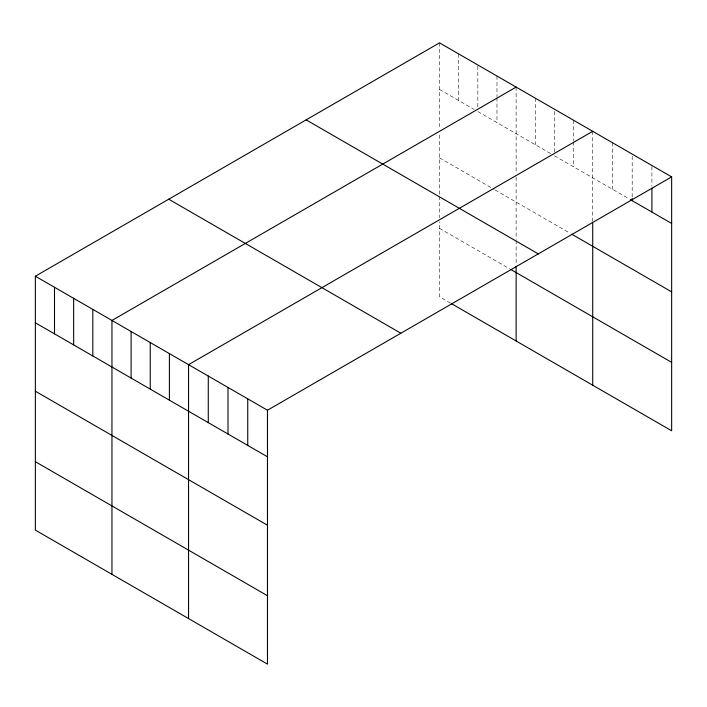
<?xml version="1.0" encoding="UTF-8"?>
<svg xmlns="http://www.w3.org/2000/svg" width="707" height="707" viewBox="0 0 707 707"><rect width="100%" height="100%" fill="white"/><g stroke="black" fill="none" stroke-linecap="round" stroke-linejoin="round"><path stroke-width="0.53" stroke-dasharray="3.54 2.65" d="M439.524 42.862L439.524 128.533M439.524 89.436L474.176 109.444M477.826 111.547L550.78 153.666M554.429 155.77L629.371 199.038M439.524 157.855L494.246 189.449M495.156 189.971L569.93 233.142M439.524 228.352L509.747 268.89M450.474 303.091L439.524 296.772L439.524 221.945M651.916 166.569L651.916 186.065M632.191 156.265L632.191 197.421M612.456 142.708L612.456 189.273M592.731 131.316L592.731 221.326M573.58 120.261L573.58 140.834M573.58 141.921L573.58 166.825M554.429 111.37L554.429 152.526M535.279 98.149L535.279 144.714M516.128 87.085L516.128 172.755M516.128 177.104L516.128 239.461M516.128 240.53L516.128 264.029M496.977 76.029L496.977 96.612M496.977 97.69L496.977 122.603M477.826 66.06L477.826 108.295M458.675 53.918L458.675 100.491M439.524 135.046L439.524 195.238M439.524 196.307L439.524 217.668"/><path stroke-width="1.06" d="M35.35 276.216L267.476 410.228L267.476 664.138L35.35 530.117L35.35 276.216L439.524 42.862L671.65 176.883L671.65 430.784L451.384 303.612M516.128 87.085L111.953 320.439L111.953 574.349M592.731 131.316L188.548 364.662L188.548 618.572M267.476 410.228L671.65 176.883M630.308 199.586L671.65 223.447M571.751 234.194L671.65 291.867M306.149 119.872L538.274 253.884M510.657 269.42L671.65 362.364M168.726 199.206L400.851 333.227M35.35 322.79L267.476 456.802M35.35 391.21L267.476 525.221M35.35 461.698L267.476 595.718M651.916 188.23L651.916 212.056M632.191 198.499L632.191 200.664M592.731 223.5L592.731 385.218M516.128 266.168L516.128 340.995M247.742 398.836L247.742 445.41M228.008 387.445L228.008 434.018M208.282 376.053L208.282 422.627M169.397 353.606L169.397 400.18M150.246 342.55L150.246 389.124M131.104 331.495L131.104 378.068M92.803 309.383L92.803 355.957M73.652 298.327L73.652 344.901M54.501 287.272L54.501 333.845"/></g></svg>
